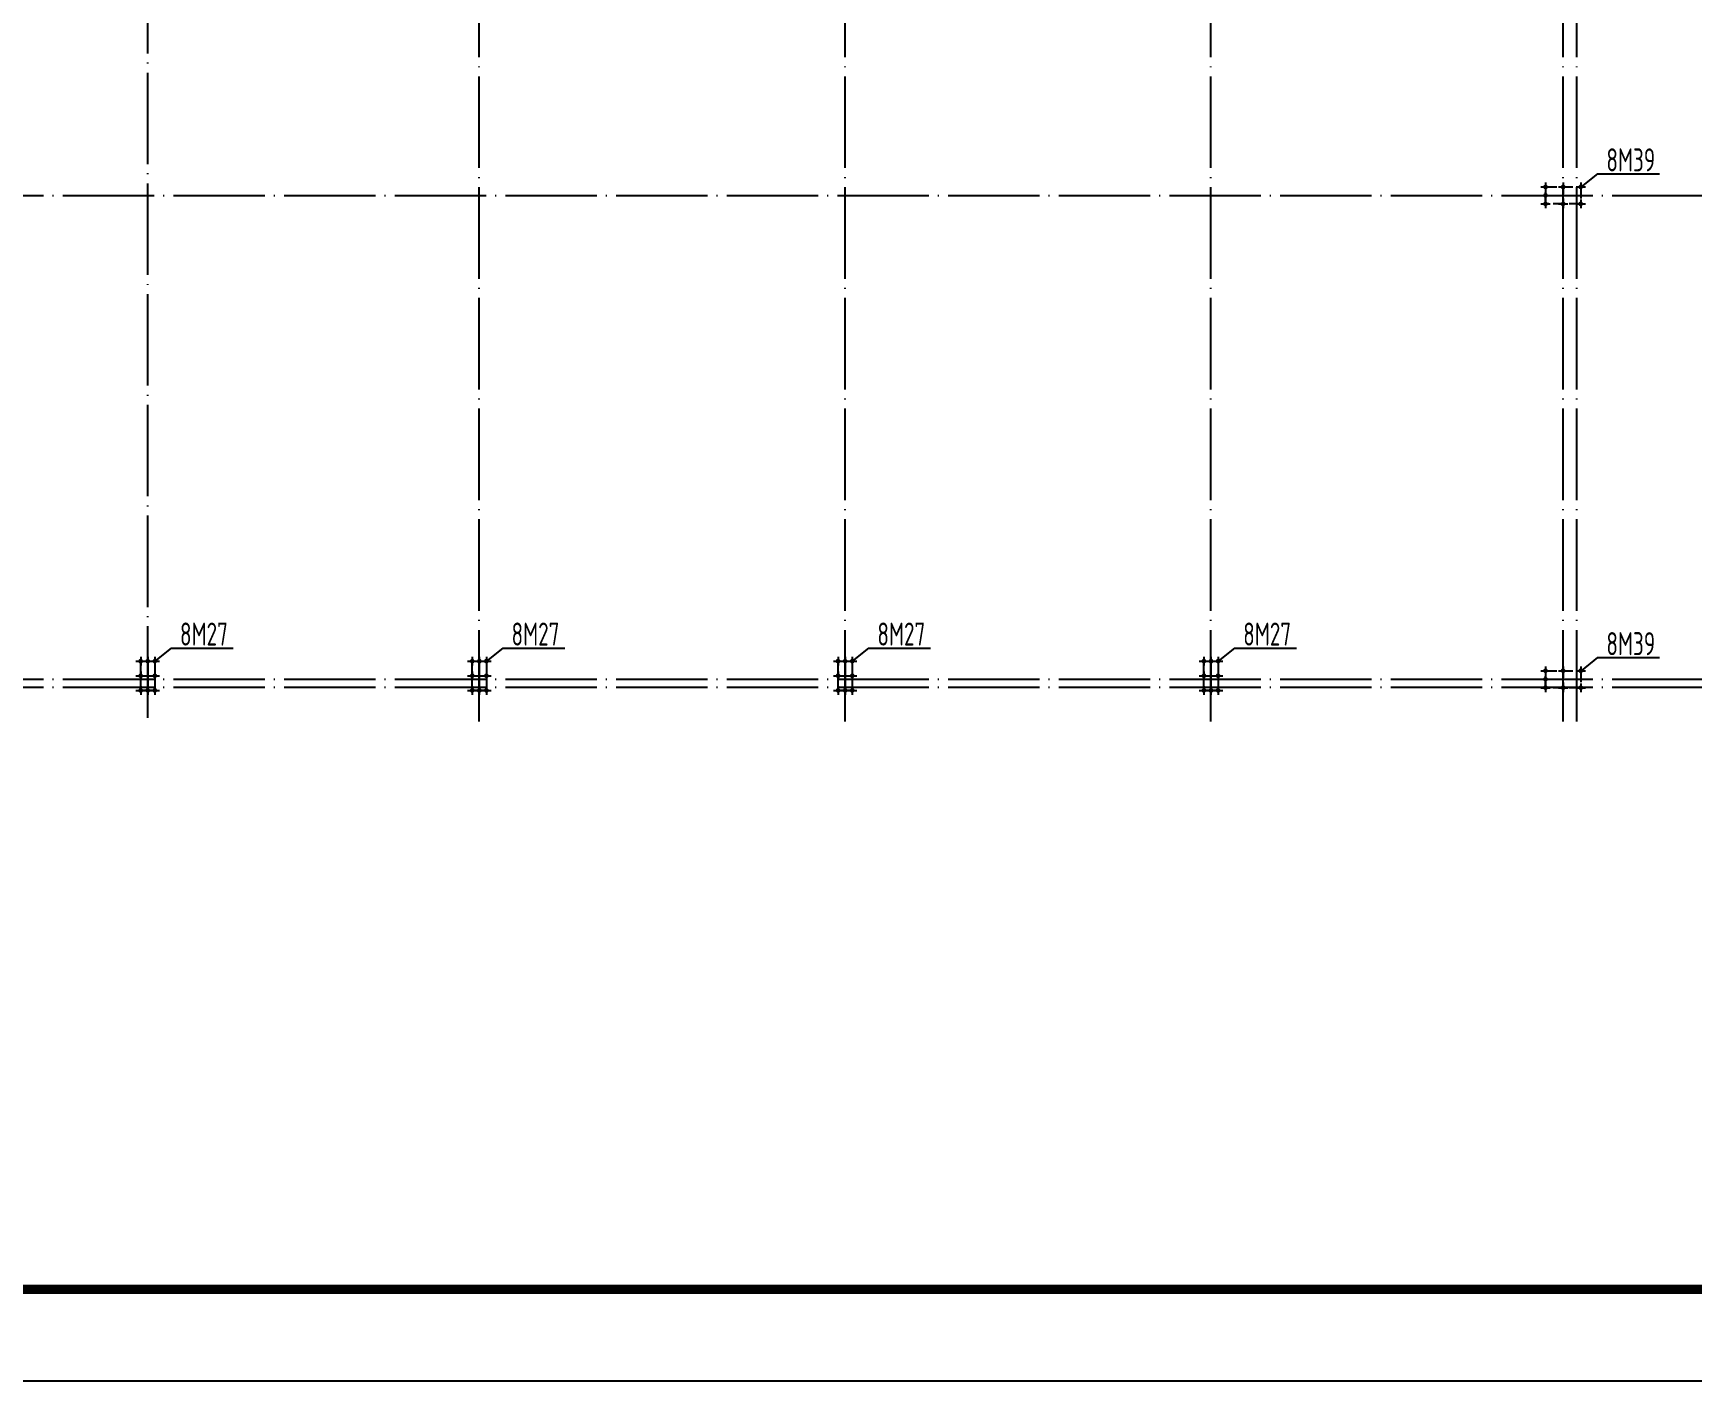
# Model space of a CAD drawing. Extents: x 69728788 to 150676229, y 15322671 to 43663798.
# Drawn here: x 75162744 to 75199015, y 20524503 to 20553960 of the extents above; entities that cross this region are included whole.
import ezdxf

# ---------------------------------------------------------------- set-up
doc = ezdxf.new("R2010")
doc.units = 0
doc.header["$LTSCALE"] = 1000
doc.header["$MEASUREMENT"] = 0
doc.linetypes.add('DASH', pattern=[0.35, 0.25, -0.1])
doc.linetypes.add('DOTE', pattern=[2.42, 2, -0.2, 0.02, -0.2])
for name, color, linetype in [('10', 7, 'CONTINUOUS'), ('DOTE', 251, 'DOTE'), ('PUB_TITLE', 4, 'CONTINUOUS'), ('WALL', 4, 'CONTINUOUS'), ('底线', 250, 'CONTINUOUS')]:
    doc.layers.add(name, color=color, linetype=linetype)
doc.styles.add('TSSD_Rein', font='atssdeng.shx', dxfattribs={"width": 0.7, "bigfont": 'atssdchn.shx'})

msp = doc.modelspace()

# ---------------------------------------------------------------- linework, layer by layer
at = {"layer": '10'}
for p, q in [((75195713.1, 20550598.5), (75195809.1, 20550598.5)), ((75195713.1, 20550598.5), (75195809.1, 20550598.5)), ((75195713.1, 20550598.5), (75195809.1, 20550598.5)), ((75195713.1, 20550598.5), (75195809.1, 20550598.5)), ((75195815.5, 20550693.6), (75195815.5, 20550503.4)), ((75195815.5, 20550693.6), (75195815.5, 20550503.4)), ((75195815.5, 20550693.6), (75195815.5, 20550503.4)), ((75195815.5, 20550693.6), (75195815.5, 20550503.4)), ((75195820.5, 20550598.5), (75195916.5, 20550598.5)), ((75196098.1, 20550598.5), (75196194.1, 20550598.5)), ((75196098.1, 20550598.5), (75196194.1, 20550598.5)), ((75196098.1, 20550598.5), (75196194.1, 20550598.5)), ((75196098.1, 20550598.5), (75196194.1, 20550598.5)), ((75196200.5, 20550693.6), (75196200.5, 20550503.4)), ((75196200.5, 20550693.6), (75196200.5, 20550503.4)), ((75196200.5, 20550693.6), (75196200.5, 20550503.4)), ((75196200.5, 20550693.6), (75196200.5, 20550503.4)), ((75196205.5, 20550598.5), (75196301.5, 20550598.5)), ((75196483.1, 20550598.5), (75196579.1, 20550598.5)), ((75196483.1, 20550598.5), (75196579.1, 20550598.5)), ((75196483.1, 20550598.5), (75196579.1, 20550598.5)), ((75196483.1, 20550598.5), (75196579.1, 20550598.5)), ((75196585.5, 20550693.6), (75196585.5, 20550503.4)), ((75196585.5, 20550693.6), (75196585.5, 20550503.4)), ((75196585.5, 20550693.6), (75196585.5, 20550503.4)), ((75196585.5, 20550693.6), (75196585.5, 20550503.4)), ((75196590.5, 20550598.5), (75196686.5, 20550598.5)), ((75195713.1, 20550413.5), (75195809.1, 20550413.5)), ((75195713.1, 20550413.5), (75195809.1, 20550413.5)), ((75195713.1, 20550413.5), (75195809.1, 20550413.5)), ((75195713.1, 20550413.5), (75195809.1, 20550413.5)), ((75195713.1, 20550228.5), (75195809.1, 20550228.5)), ((75195713.1, 20550228.5), (75195809.1, 20550228.5)), ((75195713.1, 20550228.5), (75195809.1, 20550228.5)), ((75195713.1, 20550228.5), (75195809.1, 20550228.5)), ((75195815.5, 20550508.6), (75195815.5, 20550318.4)), ((75195815.5, 20550323.6), (75195815.5, 20550133.4)), ((75195815.5, 20550323.6), (75195815.5, 20550133.4)), ((75195815.5, 20550323.6), (75195815.5, 20550133.4)), ((75195815.5, 20550323.6), (75195815.5, 20550133.4)), ((75195820.5, 20550413.5), (75195916.5, 20550413.5)), ((75195820.5, 20550228.5), (75195916.5, 20550228.5)), ((75196098.1, 20550228.5), (75196194.1, 20550228.5)), ((75196098.1, 20550228.5), (75196194.1, 20550228.5)), ((75196098.1, 20550228.5), (75196194.1, 20550228.5)), ((75196098.1, 20550228.5), (75196194.1, 20550228.5)), ((75196200.5, 20550323.6), (75196200.5, 20550133.4)), ((75196200.5, 20550323.6), (75196200.5, 20550133.4)), ((75196200.5, 20550323.6), (75196200.5, 20550133.4)), ((75196200.5, 20550323.6), (75196200.5, 20550133.4)), ((75196205.5, 20550228.5), (75196301.5, 20550228.5)), ((75196483.1, 20550228.5), (75196579.1, 20550228.5)), ((75196483.1, 20550228.5), (75196579.1, 20550228.5)), ((75196483.1, 20550228.5), (75196579.1, 20550228.5)), ((75196483.1, 20550228.5), (75196579.1, 20550228.5)), ((75196585.5, 20550323.6), (75196585.5, 20550133.4)), ((75196585.5, 20550323.6), (75196585.5, 20550133.4)), ((75196585.5, 20550323.6), (75196585.5, 20550133.4)), ((75196585.5, 20550323.6), (75196585.5, 20550133.4)), ((75196590.5, 20550228.5), (75196686.5, 20550228.5)), ((75164992.7, 20540233.5), (75165088.7, 20540233.5)), ((75164992.7, 20540233.5), (75165088.7, 20540233.5)), ((75164992.7, 20540233.5), (75165088.7, 20540233.5)), ((75164992.7, 20540233.5), (75165088.7, 20540233.5)), ((75165095.1, 20540328.6), (75165095.1, 20540138.4)), ((75165095.1, 20540328.6), (75165095.1, 20540138.4)), ((75165095.1, 20540328.6), (75165095.1, 20540138.4)), ((75165095.1, 20540328.6), (75165095.1, 20540138.4)), ((75165100.1, 20540233.5), (75165201.1, 20540233.5)), ((75165142.7, 20540233.5), (75165243.7, 20540233.5)), ((75165142.7, 20540233.5), (75165243.7, 20540233.5)), ((75165142.7, 20540233.5), (75165243.7, 20540233.5)), ((75165142.7, 20540233.5), (75165243.7, 20540233.5)), ((75165250.1, 20540328.6), (75165250.1, 20540138.4)), ((75165250.1, 20540328.6), (75165250.1, 20540138.4)), ((75165250.1, 20540328.6), (75165250.1, 20540138.4)), ((75165250.1, 20540328.6), (75165250.1, 20540138.4)), ((75165255.1, 20540233.5), (75165356.1, 20540233.5)), ((75165297.7, 20540233.5), (75165398.7, 20540233.5)), ((75165297.7, 20540233.5), (75165398.7, 20540233.5)), ((75165297.7, 20540233.5), (75165398.7, 20540233.5)), ((75165297.7, 20540233.5), (75165398.7, 20540233.5)), ((75165405.1, 20540328.6), (75165405.1, 20540138.4)), ((75165405.1, 20540328.6), (75165405.1, 20540138.4)), ((75165405.1, 20540328.6), (75165405.1, 20540138.4)), ((75165405.1, 20540328.6), (75165405.1, 20540138.4)), ((75165410.1, 20540233.5), (75165506.1, 20540233.5)), ((75172243.1, 20540233.5), (75172339.1, 20540233.5)), ((75172243.1, 20540233.5), (75172339.1, 20540233.5)), ((75172243.1, 20540233.5), (75172339.1, 20540233.5)), ((75172243.1, 20540233.5), (75172339.1, 20540233.5)), ((75172345.5, 20540328.6), (75172345.5, 20540138.4)), ((75172345.5, 20540328.6), (75172345.5, 20540138.4)), ((75172345.5, 20540328.6), (75172345.5, 20540138.4)), ((75172345.5, 20540328.6), (75172345.5, 20540138.4)), ((75172350.5, 20540233.5), (75172451.5, 20540233.5)), ((75172393.1, 20540233.5), (75172494.1, 20540233.5)), ((75172393.1, 20540233.5), (75172494.1, 20540233.5)), ((75172393.1, 20540233.5), (75172494.1, 20540233.5)), ((75172393.1, 20540233.5), (75172494.1, 20540233.5)), ((75172500.5, 20540328.6), (75172500.5, 20540138.4)), ((75172500.5, 20540328.6), (75172500.5, 20540138.4)), ((75172500.5, 20540328.6), (75172500.5, 20540138.4)), ((75172500.5, 20540328.6), (75172500.5, 20540138.4)), ((75172505.5, 20540233.5), (75172606.5, 20540233.5)), ((75172548.1, 20540233.5), (75172649.1, 20540233.5)), ((75172548.1, 20540233.5), (75172649.1, 20540233.5)), ((75172548.1, 20540233.5), (75172649.1, 20540233.5)), ((75172548.1, 20540233.5), (75172649.1, 20540233.5)), ((75172655.5, 20540328.6), (75172655.5, 20540138.4)), ((75172655.5, 20540328.6), (75172655.5, 20540138.4)), ((75172655.5, 20540328.6), (75172655.5, 20540138.4)), ((75172655.5, 20540328.6), (75172655.5, 20540138.4)), ((75172660.5, 20540233.5), (75172756.5, 20540233.5)), ((75180243.1, 20540233.5), (75180339.1, 20540233.5)), ((75180243.1, 20540233.5), (75180339.1, 20540233.5)), ((75180243.1, 20540233.5), (75180339.1, 20540233.5)), ((75180243.1, 20540233.5), (75180339.1, 20540233.5)), ((75180345.5, 20540328.6), (75180345.5, 20540138.4)), ((75180345.5, 20540328.6), (75180345.5, 20540138.4)), ((75180345.5, 20540328.6), (75180345.5, 20540138.4)), ((75180345.5, 20540328.6), (75180345.5, 20540138.4)), ((75180350.5, 20540233.5), (75180451.5, 20540233.5)), ((75180393.1, 20540233.5), (75180494.1, 20540233.5)), ((75180393.1, 20540233.5), (75180494.1, 20540233.5)), ((75180393.1, 20540233.5), (75180494.1, 20540233.5)), ((75180393.1, 20540233.5), (75180494.1, 20540233.5)), ((75180500.5, 20540328.6), (75180500.5, 20540138.4)), ((75180500.5, 20540328.6), (75180500.5, 20540138.4)), ((75180500.5, 20540328.6), (75180500.5, 20540138.4)), ((75180500.5, 20540328.6), (75180500.5, 20540138.4)), ((75180505.5, 20540233.5), (75180606.5, 20540233.5)), ((75180548.1, 20540233.5), (75180649.1, 20540233.5)), ((75180548.1, 20540233.5), (75180649.1, 20540233.5)), ((75180548.1, 20540233.5), (75180649.1, 20540233.5)), ((75180548.1, 20540233.5), (75180649.1, 20540233.5)), ((75180655.5, 20540328.6), (75180655.5, 20540138.4)), ((75180655.5, 20540328.6), (75180655.5, 20540138.4)), ((75180655.5, 20540328.6), (75180655.5, 20540138.4)), ((75180655.5, 20540328.6), (75180655.5, 20540138.4)), ((75180660.5, 20540233.5), (75180756.5, 20540233.5)), ((75188243.1, 20540233.5), (75188339.1, 20540233.5)), ((75188243.1, 20540233.5), (75188339.1, 20540233.5)), ((75188243.1, 20540233.5), (75188339.1, 20540233.5)), ((75188243.1, 20540233.5), (75188339.1, 20540233.5)), ((75188345.5, 20540328.6), (75188345.5, 20540138.4)), ((75188345.5, 20540328.6), (75188345.5, 20540138.4)), ((75188345.5, 20540328.6), (75188345.5, 20540138.4)), ((75188345.5, 20540328.6), (75188345.5, 20540138.4)), ((75188350.5, 20540233.5), (75188451.5, 20540233.5)), ((75188393.1, 20540233.5), (75188494.1, 20540233.5)), ((75188393.1, 20540233.5), (75188494.1, 20540233.5)), ((75188393.1, 20540233.5), (75188494.1, 20540233.5)), ((75188393.1, 20540233.5), (75188494.1, 20540233.5)), ((75188500.5, 20540328.6), (75188500.5, 20540138.4)), ((75188500.5, 20540328.6), (75188500.5, 20540138.4)), ((75188500.5, 20540328.6), (75188500.5, 20540138.4)), ((75188500.5, 20540328.6), (75188500.5, 20540138.4)), ((75188505.5, 20540233.5), (75188606.5, 20540233.5)), ((75188548.1, 20540233.5), (75188649.1, 20540233.5)), ((75188548.1, 20540233.5), (75188649.1, 20540233.5)), ((75188548.1, 20540233.5), (75188649.1, 20540233.5)), ((75188548.1, 20540233.5), (75188649.1, 20540233.5)), ((75188655.5, 20540328.6), (75188655.5, 20540138.4)), ((75188655.5, 20540328.6), (75188655.5, 20540138.4)), ((75188655.5, 20540328.6), (75188655.5, 20540138.4)), ((75188655.5, 20540328.6), (75188655.5, 20540138.4)), ((75188660.5, 20540233.5), (75188756.5, 20540233.5)), ((75195815.5, 20540118.6), (75195815.5, 20539928.4)), ((75195815.5, 20540118.6), (75195815.5, 20539928.4)), ((75195815.5, 20540118.6), (75195815.5, 20539928.4)), ((75195815.5, 20540118.6), (75195815.5, 20539928.4)), ((75196200.5, 20540118.6), (75196200.5, 20539928.4)), ((75196200.5, 20540118.6), (75196200.5, 20539928.4)), ((75196200.5, 20540118.6), (75196200.5, 20539928.4)), ((75196200.5, 20540118.6), (75196200.5, 20539928.4)), ((75196585.5, 20540118.6), (75196585.5, 20539928.4)), ((75196585.5, 20540118.6), (75196585.5, 20539928.4)), ((75196585.5, 20540118.6), (75196585.5, 20539928.4)), ((75196585.5, 20540118.6), (75196585.5, 20539928.4)), ((75164992.7, 20539913.5), (75165088.7, 20539913.5)), ((75164992.7, 20539913.5), (75165088.7, 20539913.5)), ((75164992.7, 20539913.5), (75165088.7, 20539913.5)), ((75164992.7, 20539913.5), (75165088.7, 20539913.5)), ((75165095.1, 20540008.6), (75165095.1, 20539818.4)), ((75165095.1, 20540008.6), (75165095.1, 20539818.4)), ((75165095.1, 20540008.6), (75165095.1, 20539818.4)), ((75165095.1, 20540008.6), (75165095.1, 20539818.4)), ((75165095.1, 20539688.6), (75165095.1, 20539498.4)), ((75165095.1, 20539688.6), (75165095.1, 20539498.4)), ((75165095.1, 20539688.6), (75165095.1, 20539498.4)), ((75165095.1, 20539688.6), (75165095.1, 20539498.4)), ((75165100.1, 20539913.5), (75165201.1, 20539913.5)), ((75165250.1, 20539688.6), (75165250.1, 20539498.4)), ((75165250.1, 20539688.6), (75165250.1, 20539498.4)), ((75165250.1, 20539688.6), (75165250.1, 20539498.4)), ((75165250.1, 20539688.6), (75165250.1, 20539498.4)), ((75165297.7, 20539913.5), (75165398.7, 20539913.5)), ((75165297.7, 20539913.5), (75165398.7, 20539913.5)), ((75165297.7, 20539913.5), (75165398.7, 20539913.5)), ((75165297.7, 20539913.5), (75165398.7, 20539913.5)), ((75165405.1, 20540008.6), (75165405.1, 20539818.4)), ((75165405.1, 20540008.6), (75165405.1, 20539818.4)), ((75165405.1, 20540008.6), (75165405.1, 20539818.4)), ((75165405.1, 20540008.6), (75165405.1, 20539818.4)), ((75165405.1, 20539688.6), (75165405.1, 20539498.4)), ((75165405.1, 20539688.6), (75165405.1, 20539498.4)), ((75165405.1, 20539688.6), (75165405.1, 20539498.4)), ((75165405.1, 20539688.6), (75165405.1, 20539498.4)), ((75165410.1, 20539913.5), (75165506.1, 20539913.5)), ((75172243.1, 20539913.5), (75172339.1, 20539913.5)), ((75172243.1, 20539913.5), (75172339.1, 20539913.5)), ((75172243.1, 20539913.5), (75172339.1, 20539913.5)), ((75172243.1, 20539913.5), (75172339.1, 20539913.5)), ((75172345.5, 20540008.6), (75172345.5, 20539818.4)), ((75172345.5, 20540008.6), (75172345.5, 20539818.4)), ((75172345.5, 20540008.6), (75172345.5, 20539818.4)), ((75172345.5, 20540008.6), (75172345.5, 20539818.4)), ((75172345.5, 20539688.6), (75172345.5, 20539498.4)), ((75172345.5, 20539688.6), (75172345.5, 20539498.4)), ((75172345.5, 20539688.6), (75172345.5, 20539498.4)), ((75172345.5, 20539688.6), (75172345.5, 20539498.4)), ((75172350.5, 20539913.5), (75172451.5, 20539913.5)), ((75172500.5, 20539688.6), (75172500.5, 20539498.4)), ((75172500.5, 20539688.6), (75172500.5, 20539498.4)), ((75172500.5, 20539688.6), (75172500.5, 20539498.4)), ((75172500.5, 20539688.6), (75172500.5, 20539498.4)), ((75172548.1, 20539913.5), (75172649.1, 20539913.5)), ((75172548.1, 20539913.5), (75172649.1, 20539913.5)), ((75172548.1, 20539913.5), (75172649.1, 20539913.5)), ((75172548.1, 20539913.5), (75172649.1, 20539913.5)), ((75172655.5, 20540008.6), (75172655.5, 20539818.4)), ((75172655.5, 20540008.6), (75172655.5, 20539818.4)), ((75172655.5, 20540008.6), (75172655.5, 20539818.4)), ((75172655.5, 20540008.6), (75172655.5, 20539818.4)), ((75172655.5, 20539688.6), (75172655.5, 20539498.4)), ((75172655.5, 20539688.6), (75172655.5, 20539498.4)), ((75172655.5, 20539688.6), (75172655.5, 20539498.4)), ((75172655.5, 20539688.6), (75172655.5, 20539498.4)), ((75172660.5, 20539913.5), (75172756.5, 20539913.5)), ((75180243.1, 20539913.5), (75180339.1, 20539913.5)), ((75180243.1, 20539913.5), (75180339.1, 20539913.5)), ((75180243.1, 20539913.5), (75180339.1, 20539913.5)), ((75180243.1, 20539913.5), (75180339.1, 20539913.5)), ((75180345.5, 20540008.6), (75180345.5, 20539818.4)), ((75180345.5, 20540008.6), (75180345.5, 20539818.4)), ((75180345.5, 20540008.6), (75180345.5, 20539818.4)), ((75180345.5, 20540008.6), (75180345.5, 20539818.4)), ((75180345.5, 20539688.6), (75180345.5, 20539498.4)), ((75180345.5, 20539688.6), (75180345.5, 20539498.4)), ((75180345.5, 20539688.6), (75180345.5, 20539498.4)), ((75180345.5, 20539688.6), (75180345.5, 20539498.4)), ((75180350.5, 20539913.5), (75180451.5, 20539913.5)), ((75180500.5, 20539688.6), (75180500.5, 20539498.4)), ((75180500.5, 20539688.6), (75180500.5, 20539498.4)), ((75180500.5, 20539688.6), (75180500.5, 20539498.4)), ((75180500.5, 20539688.6), (75180500.5, 20539498.4)), ((75180548.1, 20539913.5), (75180649.1, 20539913.5)), ((75180548.1, 20539913.5), (75180649.1, 20539913.5)), ((75180548.1, 20539913.5), (75180649.1, 20539913.5)), ((75180548.1, 20539913.5), (75180649.1, 20539913.5)), ((75180655.5, 20540008.6), (75180655.5, 20539818.4)), ((75180655.5, 20540008.6), (75180655.5, 20539818.4)), ((75180655.5, 20540008.6), (75180655.5, 20539818.4)), ((75180655.5, 20540008.6), (75180655.5, 20539818.4)), ((75180655.5, 20539688.6), (75180655.5, 20539498.4)), ((75180655.5, 20539688.6), (75180655.5, 20539498.4)), ((75180655.5, 20539688.6), (75180655.5, 20539498.4)), ((75180655.5, 20539688.6), (75180655.5, 20539498.4)), ((75180660.5, 20539913.5), (75180756.5, 20539913.5)), ((75188243.1, 20539913.5), (75188339.1, 20539913.5)), ((75188243.1, 20539913.5), (75188339.1, 20539913.5)), ((75188243.1, 20539913.5), (75188339.1, 20539913.5)), ((75188243.1, 20539913.5), (75188339.1, 20539913.5)), ((75188345.5, 20540008.6), (75188345.5, 20539818.4)), ((75188345.5, 20540008.6), (75188345.5, 20539818.4)), ((75188345.5, 20540008.6), (75188345.5, 20539818.4)), ((75188345.5, 20540008.6), (75188345.5, 20539818.4)), ((75188345.5, 20539688.6), (75188345.5, 20539498.4)), ((75188345.5, 20539688.6), (75188345.5, 20539498.4)), ((75188345.5, 20539688.6), (75188345.5, 20539498.4)), ((75188345.5, 20539688.6), (75188345.5, 20539498.4)), ((75188350.5, 20539913.5), (75188451.5, 20539913.5)), ((75188500.5, 20539688.6), (75188500.5, 20539498.4)), ((75188500.5, 20539688.6), (75188500.5, 20539498.4)), ((75188500.5, 20539688.6), (75188500.5, 20539498.4)), ((75188500.5, 20539688.6), (75188500.5, 20539498.4)), ((75188548.1, 20539913.5), (75188649.1, 20539913.5)), ((75188548.1, 20539913.5), (75188649.1, 20539913.5)), ((75188548.1, 20539913.5), (75188649.1, 20539913.5)), ((75188548.1, 20539913.5), (75188649.1, 20539913.5)), ((75188655.5, 20540008.6), (75188655.5, 20539818.4)), ((75188655.5, 20540008.6), (75188655.5, 20539818.4)), ((75188655.5, 20540008.6), (75188655.5, 20539818.4)), ((75188655.5, 20540008.6), (75188655.5, 20539818.4)), ((75188655.5, 20539688.6), (75188655.5, 20539498.4)), ((75188655.5, 20539688.6), (75188655.5, 20539498.4)), ((75188655.5, 20539688.6), (75188655.5, 20539498.4)), ((75188655.5, 20539688.6), (75188655.5, 20539498.4)), ((75188660.5, 20539913.5), (75188756.5, 20539913.5)), ((75195713.1, 20540023.5), (75195809.1, 20540023.5)), ((75195713.1, 20540023.5), (75195809.1, 20540023.5)), ((75195713.1, 20540023.5), (75195809.1, 20540023.5)), ((75195713.1, 20540023.5), (75195809.1, 20540023.5)), ((75195713.1, 20539838.5), (75195809.1, 20539838.5)), ((75195713.1, 20539838.5), (75195809.1, 20539838.5)), ((75195713.1, 20539838.5), (75195809.1, 20539838.5)), ((75195713.1, 20539838.5), (75195809.1, 20539838.5)), ((75195815.5, 20539933.6), (75195815.5, 20539743.4)), ((75195815.5, 20539748.6), (75195815.5, 20539558.4)), ((75195815.5, 20539748.6), (75195815.5, 20539558.4)), ((75195815.5, 20539748.6), (75195815.5, 20539558.4)), ((75195815.5, 20539748.6), (75195815.5, 20539558.4)), ((75195820.5, 20540023.5), (75195916.5, 20540023.5)), ((75195820.5, 20539838.5), (75195916.5, 20539838.5)), ((75196098.1, 20540023.5), (75196194.1, 20540023.5)), ((75196098.1, 20540023.5), (75196194.1, 20540023.5)), ((75196098.1, 20540023.5), (75196194.1, 20540023.5)), ((75196098.1, 20540023.5), (75196194.1, 20540023.5)), ((75196200.5, 20539748.6), (75196200.5, 20539558.4)), ((75196200.5, 20539748.6), (75196200.5, 20539558.4)), ((75196200.5, 20539748.6), (75196200.5, 20539558.4)), ((75196200.5, 20539748.6), (75196200.5, 20539558.4)), ((75196205.5, 20540023.5), (75196301.5, 20540023.5)), ((75196483.1, 20540023.5), (75196579.1, 20540023.5)), ((75196483.1, 20540023.5), (75196579.1, 20540023.5)), ((75196483.1, 20540023.5), (75196579.1, 20540023.5)), ((75196483.1, 20540023.5), (75196579.1, 20540023.5)), ((75196585.5, 20539748.6), (75196585.5, 20539558.4)), ((75196585.5, 20539748.6), (75196585.5, 20539558.4)), ((75196585.5, 20539748.6), (75196585.5, 20539558.4)), ((75196585.5, 20539748.6), (75196585.5, 20539558.4)), ((75196590.5, 20540023.5), (75196686.5, 20540023.5)), ((75164992.7, 20539593.5), (75165088.7, 20539593.5)), ((75164992.7, 20539593.5), (75165088.7, 20539593.5)), ((75164992.7, 20539593.5), (75165088.7, 20539593.5)), ((75164992.7, 20539593.5), (75165088.7, 20539593.5)), ((75165100.1, 20539593.5), (75165201.1, 20539593.5)), ((75165142.7, 20539593.5), (75165243.7, 20539593.5)), ((75165142.7, 20539593.5), (75165243.7, 20539593.5)), ((75165142.7, 20539593.5), (75165243.7, 20539593.5)), ((75165142.7, 20539593.5), (75165243.7, 20539593.5)), ((75165255.1, 20539593.5), (75165356.1, 20539593.5)), ((75165297.7, 20539593.5), (75165398.7, 20539593.5)), ((75165297.7, 20539593.5), (75165398.7, 20539593.5)), ((75165297.7, 20539593.5), (75165398.7, 20539593.5)), ((75165297.7, 20539593.5), (75165398.7, 20539593.5)), ((75165410.1, 20539593.5), (75165506.1, 20539593.5)), ((75172243.1, 20539593.5), (75172339.1, 20539593.5)), ((75172243.1, 20539593.5), (75172339.1, 20539593.5)), ((75172243.1, 20539593.5), (75172339.1, 20539593.5)), ((75172243.1, 20539593.5), (75172339.1, 20539593.5)), ((75172350.5, 20539593.5), (75172451.5, 20539593.5)), ((75172393.1, 20539593.5), (75172494.1, 20539593.5)), ((75172393.1, 20539593.5), (75172494.1, 20539593.5)), ((75172393.1, 20539593.5), (75172494.1, 20539593.5)), ((75172393.1, 20539593.5), (75172494.1, 20539593.5)), ((75172505.5, 20539593.5), (75172606.5, 20539593.5)), ((75172548.1, 20539593.5), (75172649.1, 20539593.5)), ((75172548.1, 20539593.5), (75172649.1, 20539593.5)), ((75172548.1, 20539593.5), (75172649.1, 20539593.5)), ((75172548.1, 20539593.5), (75172649.1, 20539593.5)), ((75172660.5, 20539593.5), (75172756.5, 20539593.5)), ((75180243.1, 20539593.5), (75180339.1, 20539593.5)), ((75180243.1, 20539593.5), (75180339.1, 20539593.5)), ((75180243.1, 20539593.5), (75180339.1, 20539593.5)), ((75180243.1, 20539593.5), (75180339.1, 20539593.5)), ((75180350.5, 20539593.5), (75180451.5, 20539593.5)), ((75180393.1, 20539593.5), (75180494.1, 20539593.5)), ((75180393.1, 20539593.5), (75180494.1, 20539593.5)), ((75180393.1, 20539593.5), (75180494.1, 20539593.5)), ((75180393.1, 20539593.5), (75180494.1, 20539593.5)), ((75180505.5, 20539593.5), (75180606.5, 20539593.5)), ((75180548.1, 20539593.5), (75180649.1, 20539593.5)), ((75180548.1, 20539593.5), (75180649.1, 20539593.5)), ((75180548.1, 20539593.5), (75180649.1, 20539593.5)), ((75180548.1, 20539593.5), (75180649.1, 20539593.5)), ((75180660.5, 20539593.5), (75180756.5, 20539593.5)), ((75188243.1, 20539593.5), (75188339.1, 20539593.5)), ((75188243.1, 20539593.5), (75188339.1, 20539593.5)), ((75188243.1, 20539593.5), (75188339.1, 20539593.5)), ((75188243.1, 20539593.5), (75188339.1, 20539593.5)), ((75188350.5, 20539593.5), (75188451.5, 20539593.5)), ((75188393.1, 20539593.5), (75188494.1, 20539593.5)), ((75188393.1, 20539593.5), (75188494.1, 20539593.5)), ((75188393.1, 20539593.5), (75188494.1, 20539593.5)), ((75188393.1, 20539593.5), (75188494.1, 20539593.5)), ((75188505.5, 20539593.5), (75188606.5, 20539593.5)), ((75188548.1, 20539593.5), (75188649.1, 20539593.5)), ((75188548.1, 20539593.5), (75188649.1, 20539593.5)), ((75188548.1, 20539593.5), (75188649.1, 20539593.5)), ((75188548.1, 20539593.5), (75188649.1, 20539593.5)), ((75188660.5, 20539593.5), (75188756.5, 20539593.5)), ((75195713.1, 20539653.5), (75195809.1, 20539653.5)), ((75195713.1, 20539653.5), (75195809.1, 20539653.5)), ((75195713.1, 20539653.5), (75195809.1, 20539653.5)), ((75195713.1, 20539653.5), (75195809.1, 20539653.5)), ((75195820.5, 20539653.5), (75195916.5, 20539653.5)), ((75196098.1, 20539653.5), (75196194.1, 20539653.5)), ((75196098.1, 20539653.5), (75196194.1, 20539653.5)), ((75196098.1, 20539653.5), (75196194.1, 20539653.5)), ((75196098.1, 20539653.5), (75196194.1, 20539653.5)), ((75196205.5, 20539653.5), (75196301.5, 20539653.5)), ((75196483.1, 20539653.5), (75196579.1, 20539653.5)), ((75196483.1, 20539653.5), (75196579.1, 20539653.5)), ((75196483.1, 20539653.5), (75196579.1, 20539653.5)), ((75196483.1, 20539653.5), (75196579.1, 20539653.5)), ((75196590.5, 20539653.5), (75196686.5, 20539653.5))]:
    msp.add_line(p, q, dxfattribs=at)
at = {"layer": '10', "const_width": 51.2}
for points in [[(75195815.5, 20550572.9, 1), (75195815.5, 20550624.1, 1), (75195815.5, 20550572.9)], [(75195815.5, 20550572.9, 1), (75195815.5, 20550624.1, 1), (75195815.5, 20550572.9)], [(75195815.5, 20550572.9, 1), (75195815.5, 20550624.1, 1), (75195815.5, 20550572.9)], [(75195815.5, 20550572.9, 1), (75195815.5, 20550624.1, 1), (75195815.5, 20550572.9)], [(75196200.5, 20550572.9, 1), (75196200.5, 20550624.1, 1), (75196200.5, 20550572.9)], [(75196200.5, 20550572.9, 1), (75196200.5, 20550624.1, 1), (75196200.5, 20550572.9)], [(75196200.5, 20550572.9, 1), (75196200.5, 20550624.1, 1), (75196200.5, 20550572.9)], [(75196200.5, 20550572.9, 1), (75196200.5, 20550624.1, 1), (75196200.5, 20550572.9)], [(75196585.5, 20550572.9, 1), (75196585.5, 20550624.1, 1), (75196585.5, 20550572.9)], [(75196585.5, 20550572.9, 1), (75196585.5, 20550624.1, 1), (75196585.5, 20550572.9)], [(75196585.5, 20550572.9, 1), (75196585.5, 20550624.1, 1), (75196585.5, 20550572.9)], [(75196585.5, 20550572.9, 1), (75196585.5, 20550624.1, 1), (75196585.5, 20550572.9)], [(75195815.5, 20550387.9, 1), (75195815.5, 20550439.1, 1), (75195815.5, 20550387.9)], [(75195815.5, 20550387.9, 1), (75195815.5, 20550439.1, 1), (75195815.5, 20550387.9)], [(75195815.5, 20550387.9, 1), (75195815.5, 20550439.1, 1), (75195815.5, 20550387.9)], [(75195815.5, 20550387.9, 1), (75195815.5, 20550439.1, 1), (75195815.5, 20550387.9)], [(75195815.5, 20550202.9, 1), (75195815.5, 20550254.1, 1), (75195815.5, 20550202.9)], [(75195815.5, 20550202.9, 1), (75195815.5, 20550254.1, 1), (75195815.5, 20550202.9)], [(75195815.5, 20550202.9, 1), (75195815.5, 20550254.1, 1), (75195815.5, 20550202.9)], [(75195815.5, 20550202.9, 1), (75195815.5, 20550254.1, 1), (75195815.5, 20550202.9)], [(75196200.5, 20550202.9, 1), (75196200.5, 20550254.1, 1), (75196200.5, 20550202.9)], [(75196200.5, 20550202.9, 1), (75196200.5, 20550254.1, 1), (75196200.5, 20550202.9)], [(75196200.5, 20550202.9, 1), (75196200.5, 20550254.1, 1), (75196200.5, 20550202.9)], [(75196200.5, 20550202.9, 1), (75196200.5, 20550254.1, 1), (75196200.5, 20550202.9)], [(75196585.5, 20550202.9, 1), (75196585.5, 20550254.1, 1), (75196585.5, 20550202.9)], [(75196585.5, 20550202.9, 1), (75196585.5, 20550254.1, 1), (75196585.5, 20550202.9)], [(75196585.5, 20550202.9, 1), (75196585.5, 20550254.1, 1), (75196585.5, 20550202.9)], [(75196585.5, 20550202.9, 1), (75196585.5, 20550254.1, 1), (75196585.5, 20550202.9)], [(75165095.1, 20540207.9, 1), (75165095.1, 20540259.1, 1), (75165095.1, 20540207.9)], [(75165095.1, 20540207.9, 1), (75165095.1, 20540259.1, 1), (75165095.1, 20540207.9)], [(75165095.1, 20540207.9, 1), (75165095.1, 20540259.1, 1), (75165095.1, 20540207.9)], [(75165095.1, 20540207.9, 1), (75165095.1, 20540259.1, 1), (75165095.1, 20540207.9)], [(75165250.1, 20540207.9, 1), (75165250.1, 20540259.1, 1), (75165250.1, 20540207.9)], [(75165250.1, 20540207.9, 1), (75165250.1, 20540259.1, 1), (75165250.1, 20540207.9)], [(75165250.1, 20540207.9, 1), (75165250.1, 20540259.1, 1), (75165250.1, 20540207.9)], [(75165250.1, 20540207.9, 1), (75165250.1, 20540259.1, 1), (75165250.1, 20540207.9)], [(75165405.1, 20540207.9, 1), (75165405.1, 20540259.1, 1), (75165405.1, 20540207.9)], [(75165405.1, 20540207.9, 1), (75165405.1, 20540259.1, 1), (75165405.1, 20540207.9)], [(75165405.1, 20540207.9, 1), (75165405.1, 20540259.1, 1), (75165405.1, 20540207.9)], [(75165405.1, 20540207.9, 1), (75165405.1, 20540259.1, 1), (75165405.1, 20540207.9)], [(75172345.5, 20540207.9, 1), (75172345.5, 20540259.1, 1), (75172345.5, 20540207.9)], [(75172345.5, 20540207.9, 1), (75172345.5, 20540259.1, 1), (75172345.5, 20540207.9)], [(75172345.5, 20540207.9, 1), (75172345.5, 20540259.1, 1), (75172345.5, 20540207.9)], [(75172345.5, 20540207.9, 1), (75172345.5, 20540259.1, 1), (75172345.5, 20540207.9)], [(75172500.5, 20540207.9, 1), (75172500.5, 20540259.1, 1), (75172500.5, 20540207.9)], [(75172500.5, 20540207.9, 1), (75172500.5, 20540259.1, 1), (75172500.5, 20540207.9)], [(75172500.5, 20540207.9, 1), (75172500.5, 20540259.1, 1), (75172500.5, 20540207.9)], [(75172500.5, 20540207.9, 1), (75172500.5, 20540259.1, 1), (75172500.5, 20540207.9)], [(75172655.5, 20540207.9, 1), (75172655.5, 20540259.1, 1), (75172655.5, 20540207.9)], [(75172655.5, 20540207.9, 1), (75172655.5, 20540259.1, 1), (75172655.5, 20540207.9)], [(75172655.5, 20540207.9, 1), (75172655.5, 20540259.1, 1), (75172655.5, 20540207.9)], [(75172655.5, 20540207.9, 1), (75172655.5, 20540259.1, 1), (75172655.5, 20540207.9)], [(75180345.5, 20540207.9, 1), (75180345.5, 20540259.1, 1), (75180345.5, 20540207.9)], [(75180345.5, 20540207.9, 1), (75180345.5, 20540259.1, 1), (75180345.5, 20540207.9)], [(75180345.5, 20540207.9, 1), (75180345.5, 20540259.1, 1), (75180345.5, 20540207.9)], [(75180345.5, 20540207.9, 1), (75180345.5, 20540259.1, 1), (75180345.5, 20540207.9)], [(75180500.5, 20540207.9, 1), (75180500.5, 20540259.1, 1), (75180500.5, 20540207.9)], [(75180500.5, 20540207.9, 1), (75180500.5, 20540259.1, 1), (75180500.5, 20540207.9)], [(75180500.5, 20540207.9, 1), (75180500.5, 20540259.1, 1), (75180500.5, 20540207.9)], [(75180500.5, 20540207.9, 1), (75180500.5, 20540259.1, 1), (75180500.5, 20540207.9)], [(75180655.5, 20540207.9, 1), (75180655.5, 20540259.1, 1), (75180655.5, 20540207.9)], [(75180655.5, 20540207.9, 1), (75180655.5, 20540259.1, 1), (75180655.5, 20540207.9)], [(75180655.5, 20540207.9, 1), (75180655.5, 20540259.1, 1), (75180655.5, 20540207.9)], [(75180655.5, 20540207.9, 1), (75180655.5, 20540259.1, 1), (75180655.5, 20540207.9)], [(75188345.5, 20540207.9, 1), (75188345.5, 20540259.1, 1), (75188345.5, 20540207.9)], [(75188345.5, 20540207.9, 1), (75188345.5, 20540259.1, 1), (75188345.5, 20540207.9)], [(75188345.5, 20540207.9, 1), (75188345.5, 20540259.1, 1), (75188345.5, 20540207.9)], [(75188345.5, 20540207.9, 1), (75188345.5, 20540259.1, 1), (75188345.5, 20540207.9)], [(75188500.5, 20540207.9, 1), (75188500.5, 20540259.1, 1), (75188500.5, 20540207.9)], [(75188500.5, 20540207.9, 1), (75188500.5, 20540259.1, 1), (75188500.5, 20540207.9)], [(75188500.5, 20540207.9, 1), (75188500.5, 20540259.1, 1), (75188500.5, 20540207.9)], [(75188500.5, 20540207.9, 1), (75188500.5, 20540259.1, 1), (75188500.5, 20540207.9)], [(75188655.5, 20540207.9, 1), (75188655.5, 20540259.1, 1), (75188655.5, 20540207.9)], [(75188655.5, 20540207.9, 1), (75188655.5, 20540259.1, 1), (75188655.5, 20540207.9)], [(75188655.5, 20540207.9, 1), (75188655.5, 20540259.1, 1), (75188655.5, 20540207.9)], [(75188655.5, 20540207.9, 1), (75188655.5, 20540259.1, 1), (75188655.5, 20540207.9)], [(75195815.5, 20539997.9, 1), (75195815.5, 20540049.1, 1), (75195815.5, 20539997.9)], [(75195815.5, 20539997.9, 1), (75195815.5, 20540049.1, 1), (75195815.5, 20539997.9)], [(75195815.5, 20539997.9, 1), (75195815.5, 20540049.1, 1), (75195815.5, 20539997.9)], [(75195815.5, 20539997.9, 1), (75195815.5, 20540049.1, 1), (75195815.5, 20539997.9)], [(75196200.5, 20539997.9, 1), (75196200.5, 20540049.1, 1), (75196200.5, 20539997.9)], [(75196200.5, 20539997.9, 1), (75196200.5, 20540049.1, 1), (75196200.5, 20539997.9)], [(75196200.5, 20539997.9, 1), (75196200.5, 20540049.1, 1), (75196200.5, 20539997.9)], [(75196200.5, 20539997.9, 1), (75196200.5, 20540049.1, 1), (75196200.5, 20539997.9)], [(75196585.5, 20539997.9, 1), (75196585.5, 20540049.1, 1), (75196585.5, 20539997.9)], [(75196585.5, 20539997.9, 1), (75196585.5, 20540049.1, 1), (75196585.5, 20539997.9)], [(75196585.5, 20539997.9, 1), (75196585.5, 20540049.1, 1), (75196585.5, 20539997.9)], [(75196585.5, 20539997.9, 1), (75196585.5, 20540049.1, 1), (75196585.5, 20539997.9)], [(75165095.1, 20539887.9, 1), (75165095.1, 20539939.1, 1), (75165095.1, 20539887.9)], [(75165095.1, 20539887.9, 1), (75165095.1, 20539939.1, 1), (75165095.1, 20539887.9)], [(75165095.1, 20539887.9, 1), (75165095.1, 20539939.1, 1), (75165095.1, 20539887.9)], [(75165095.1, 20539887.9, 1), (75165095.1, 20539939.1, 1), (75165095.1, 20539887.9)], [(75165405.1, 20539887.9, 1), (75165405.1, 20539939.1, 1), (75165405.1, 20539887.9)], [(75165405.1, 20539887.9, 1), (75165405.1, 20539939.1, 1), (75165405.1, 20539887.9)], [(75165405.1, 20539887.9, 1), (75165405.1, 20539939.1, 1), (75165405.1, 20539887.9)], [(75165405.1, 20539887.9, 1), (75165405.1, 20539939.1, 1), (75165405.1, 20539887.9)], [(75172345.5, 20539887.9, 1), (75172345.5, 20539939.1, 1), (75172345.5, 20539887.9)], [(75172345.5, 20539887.9, 1), (75172345.5, 20539939.1, 1), (75172345.5, 20539887.9)], [(75172345.5, 20539887.9, 1), (75172345.5, 20539939.1, 1), (75172345.5, 20539887.9)], [(75172345.5, 20539887.9, 1), (75172345.5, 20539939.1, 1), (75172345.5, 20539887.9)], [(75172655.5, 20539887.9, 1), (75172655.5, 20539939.1, 1), (75172655.5, 20539887.9)], [(75172655.5, 20539887.9, 1), (75172655.5, 20539939.1, 1), (75172655.5, 20539887.9)], [(75172655.5, 20539887.9, 1), (75172655.5, 20539939.1, 1), (75172655.5, 20539887.9)], [(75172655.5, 20539887.9, 1), (75172655.5, 20539939.1, 1), (75172655.5, 20539887.9)], [(75180345.5, 20539887.9, 1), (75180345.5, 20539939.1, 1), (75180345.5, 20539887.9)], [(75180345.5, 20539887.9, 1), (75180345.5, 20539939.1, 1), (75180345.5, 20539887.9)], [(75180345.5, 20539887.9, 1), (75180345.5, 20539939.1, 1), (75180345.5, 20539887.9)], [(75180345.5, 20539887.9, 1), (75180345.5, 20539939.1, 1), (75180345.5, 20539887.9)], [(75180655.5, 20539887.9, 1), (75180655.5, 20539939.1, 1), (75180655.5, 20539887.9)], [(75180655.5, 20539887.9, 1), (75180655.5, 20539939.1, 1), (75180655.5, 20539887.9)], [(75180655.5, 20539887.9, 1), (75180655.5, 20539939.1, 1), (75180655.5, 20539887.9)], [(75180655.5, 20539887.9, 1), (75180655.5, 20539939.1, 1), (75180655.5, 20539887.9)], [(75188345.5, 20539887.9, 1), (75188345.5, 20539939.1, 1), (75188345.5, 20539887.9)], [(75188345.5, 20539887.9, 1), (75188345.5, 20539939.1, 1), (75188345.5, 20539887.9)], [(75188345.5, 20539887.9, 1), (75188345.5, 20539939.1, 1), (75188345.5, 20539887.9)], [(75188345.5, 20539887.9, 1), (75188345.5, 20539939.1, 1), (75188345.5, 20539887.9)], [(75188655.5, 20539887.9, 1), (75188655.5, 20539939.1, 1), (75188655.5, 20539887.9)], [(75188655.5, 20539887.9, 1), (75188655.5, 20539939.1, 1), (75188655.5, 20539887.9)], [(75188655.5, 20539887.9, 1), (75188655.5, 20539939.1, 1), (75188655.5, 20539887.9)], [(75188655.5, 20539887.9, 1), (75188655.5, 20539939.1, 1), (75188655.5, 20539887.9)], [(75195815.5, 20539812.9, 1), (75195815.5, 20539864.1, 1), (75195815.5, 20539812.9)], [(75195815.5, 20539812.9, 1), (75195815.5, 20539864.1, 1), (75195815.5, 20539812.9)], [(75195815.5, 20539812.9, 1), (75195815.5, 20539864.1, 1), (75195815.5, 20539812.9)], [(75195815.5, 20539812.9, 1), (75195815.5, 20539864.1, 1), (75195815.5, 20539812.9)], [(75195815.5, 20539627.9, 1), (75195815.5, 20539679.1, 1), (75195815.5, 20539627.9)], [(75195815.5, 20539627.9, 1), (75195815.5, 20539679.1, 1), (75195815.5, 20539627.9)], [(75195815.5, 20539627.9, 1), (75195815.5, 20539679.1, 1), (75195815.5, 20539627.9)], [(75195815.5, 20539627.9, 1), (75195815.5, 20539679.1, 1), (75195815.5, 20539627.9)], [(75196200.5, 20539627.9, 1), (75196200.5, 20539679.1, 1), (75196200.5, 20539627.9)], [(75196200.5, 20539627.9, 1), (75196200.5, 20539679.1, 1), (75196200.5, 20539627.9)], [(75196200.5, 20539627.9, 1), (75196200.5, 20539679.1, 1), (75196200.5, 20539627.9)], [(75196200.5, 20539627.9, 1), (75196200.5, 20539679.1, 1), (75196200.5, 20539627.9)], [(75196585.5, 20539627.9, 1), (75196585.5, 20539679.1, 1), (75196585.5, 20539627.9)], [(75196585.5, 20539627.9, 1), (75196585.5, 20539679.1, 1), (75196585.5, 20539627.9)], [(75196585.5, 20539627.9, 1), (75196585.5, 20539679.1, 1), (75196585.5, 20539627.9)], [(75196585.5, 20539627.9, 1), (75196585.5, 20539679.1, 1), (75196585.5, 20539627.9)], [(75165095.1, 20539567.9, 1), (75165095.1, 20539619.1, 1), (75165095.1, 20539567.9)], [(75165095.1, 20539567.9, 1), (75165095.1, 20539619.1, 1), (75165095.1, 20539567.9)], [(75165095.1, 20539567.9, 1), (75165095.1, 20539619.1, 1), (75165095.1, 20539567.9)], [(75165095.1, 20539567.9, 1), (75165095.1, 20539619.1, 1), (75165095.1, 20539567.9)], [(75165250.1, 20539567.9, 1), (75165250.1, 20539619.1, 1), (75165250.1, 20539567.9)], [(75165250.1, 20539567.9, 1), (75165250.1, 20539619.1, 1), (75165250.1, 20539567.9)], [(75165250.1, 20539567.9, 1), (75165250.1, 20539619.1, 1), (75165250.1, 20539567.9)], [(75165250.1, 20539567.9, 1), (75165250.1, 20539619.1, 1), (75165250.1, 20539567.9)], [(75165405.1, 20539567.9, 1), (75165405.1, 20539619.1, 1), (75165405.1, 20539567.9)], [(75165405.1, 20539567.9, 1), (75165405.1, 20539619.1, 1), (75165405.1, 20539567.9)], [(75165405.1, 20539567.9, 1), (75165405.1, 20539619.1, 1), (75165405.1, 20539567.9)], [(75165405.1, 20539567.9, 1), (75165405.1, 20539619.1, 1), (75165405.1, 20539567.9)], [(75172345.5, 20539567.9, 1), (75172345.5, 20539619.1, 1), (75172345.5, 20539567.9)], [(75172345.5, 20539567.9, 1), (75172345.5, 20539619.1, 1), (75172345.5, 20539567.9)], [(75172345.5, 20539567.9, 1), (75172345.5, 20539619.1, 1), (75172345.5, 20539567.9)], [(75172345.5, 20539567.9, 1), (75172345.5, 20539619.1, 1), (75172345.5, 20539567.9)], [(75172500.5, 20539567.9, 1), (75172500.5, 20539619.1, 1), (75172500.5, 20539567.9)], [(75172500.5, 20539567.9, 1), (75172500.5, 20539619.1, 1), (75172500.5, 20539567.9)], [(75172500.5, 20539567.9, 1), (75172500.5, 20539619.1, 1), (75172500.5, 20539567.9)], [(75172500.5, 20539567.9, 1), (75172500.5, 20539619.1, 1), (75172500.5, 20539567.9)], [(75172655.5, 20539567.9, 1), (75172655.5, 20539619.1, 1), (75172655.5, 20539567.9)], [(75172655.5, 20539567.9, 1), (75172655.5, 20539619.1, 1), (75172655.5, 20539567.9)], [(75172655.5, 20539567.9, 1), (75172655.5, 20539619.1, 1), (75172655.5, 20539567.9)], [(75172655.5, 20539567.9, 1), (75172655.5, 20539619.1, 1), (75172655.5, 20539567.9)], [(75180345.5, 20539567.9, 1), (75180345.5, 20539619.1, 1), (75180345.5, 20539567.9)], [(75180345.5, 20539567.9, 1), (75180345.5, 20539619.1, 1), (75180345.5, 20539567.9)], [(75180345.5, 20539567.9, 1), (75180345.5, 20539619.1, 1), (75180345.5, 20539567.9)], [(75180345.5, 20539567.9, 1), (75180345.5, 20539619.1, 1), (75180345.5, 20539567.9)], [(75180500.5, 20539567.9, 1), (75180500.5, 20539619.1, 1), (75180500.5, 20539567.9)], [(75180500.5, 20539567.9, 1), (75180500.5, 20539619.1, 1), (75180500.5, 20539567.9)], [(75180500.5, 20539567.9, 1), (75180500.5, 20539619.1, 1), (75180500.5, 20539567.9)], [(75180500.5, 20539567.9, 1), (75180500.5, 20539619.1, 1), (75180500.5, 20539567.9)], [(75180655.5, 20539567.9, 1), (75180655.5, 20539619.1, 1), (75180655.5, 20539567.9)], [(75180655.5, 20539567.9, 1), (75180655.5, 20539619.1, 1), (75180655.5, 20539567.9)], [(75180655.5, 20539567.9, 1), (75180655.5, 20539619.1, 1), (75180655.5, 20539567.9)], [(75180655.5, 20539567.9, 1), (75180655.5, 20539619.1, 1), (75180655.5, 20539567.9)], [(75188345.5, 20539567.9, 1), (75188345.5, 20539619.1, 1), (75188345.5, 20539567.9)], [(75188345.5, 20539567.9, 1), (75188345.5, 20539619.1, 1), (75188345.5, 20539567.9)], [(75188345.5, 20539567.9, 1), (75188345.5, 20539619.1, 1), (75188345.5, 20539567.9)], [(75188345.5, 20539567.9, 1), (75188345.5, 20539619.1, 1), (75188345.5, 20539567.9)], [(75188500.5, 20539567.9, 1), (75188500.5, 20539619.1, 1), (75188500.5, 20539567.9)], [(75188500.5, 20539567.9, 1), (75188500.5, 20539619.1, 1), (75188500.5, 20539567.9)], [(75188500.5, 20539567.9, 1), (75188500.5, 20539619.1, 1), (75188500.5, 20539567.9)], [(75188500.5, 20539567.9, 1), (75188500.5, 20539619.1, 1), (75188500.5, 20539567.9)], [(75188655.5, 20539567.9, 1), (75188655.5, 20539619.1, 1), (75188655.5, 20539567.9)], [(75188655.5, 20539567.9, 1), (75188655.5, 20539619.1, 1), (75188655.5, 20539567.9)], [(75188655.5, 20539567.9, 1), (75188655.5, 20539619.1, 1), (75188655.5, 20539567.9)], [(75188655.5, 20539567.9, 1), (75188655.5, 20539619.1, 1), (75188655.5, 20539567.9)]]:
    msp.add_lwpolyline(points, format="xyb", close=True, dxfattribs=at)
at = {"layer": 'DOTE'}
for p, q in [((75165250.1, 20538996.5), (75165250.1, 20632996.5)), ((75172500.5, 20538913.5), (75172500.5, 20632913.5)), ((75180500.5, 20538913.5), (75180500.5, 20632913.5)), ((75188500.5, 20538913.5), (75188500.5, 20632913.5)), ((75196500.5, 20538913.5), (75196500.5, 20632913.5)), ((75196200.5, 20538913.5), (75196200.5, 20574624.1)), ((75122250.5, 20550413.5), (75232250.5, 20550413.5)), ((75122250.5, 20539838.5), (75232250.5, 20539838.5)), ((75122250.5, 20539663.5), (75232250.5, 20539663.5))]:
    msp.add_line(p, q, dxfattribs=at)
at = {"layer": 'PUB_TITLE'}
msp.add_lwpolyline([(75107584.3, 20524502.8), (75275784.3, 20524502.8), (75275784.3, 20643302.8), (75107584.3, 20643302.8)], close=True, dxfattribs=at)
at = {"layer": 'PUB_TITLE', "const_width": 200}
msp.add_lwpolyline([(75112584.3, 20526502.8), (75273784.3, 20526502.8), (75273784.3, 20641302.8), (75112584.3, 20641302.8)], close=True, dxfattribs=at)
at = {"layer": 'WALL'}
for points in [[(75196603.3, 20550598.5), (75196962.3, 20550885.9), (75198308.7, 20550885.9)], [(75165411.5, 20540233.5), (75165770.5, 20540520.9), (75167116.9, 20540520.9)], [(75172661.9, 20540233.5), (75173020.9, 20540520.9), (75174367.3, 20540520.9)], [(75180661.9, 20540233.5), (75181020.9, 20540520.9), (75182367.3, 20540520.9)], [(75188661.9, 20540233.5), (75189020.9, 20540520.9), (75190367.3, 20540520.9)], [(75196603.3, 20540023.5), (75196962.3, 20540310.9), (75198308.7, 20540310.9)]]:
    msp.add_lwpolyline(points, dxfattribs=at)
at = {"layer": '底线', "linetype": 'DASH'}
for p, q in [((75196200.5, 20550693.6), (75196200.5, 20550173.5)), ((75196200.5, 20540118.6), (75196200.5, 20539598.5))]:
    msp.add_line(p, q, dxfattribs=at)
at = {"layer": '底线'}
for p, q in [((75165250.1, 20540233.5), (75165250.1, 20539593.5)), ((75172500.5, 20540233.5), (75172500.5, 20539593.5)), ((75180500.5, 20540233.5), (75180500.5, 20539593.5)), ((75188500.5, 20540233.5), (75188500.5, 20539593.5)), ((75165095.1, 20539913.5), (75165405.1, 20539913.5)), ((75172345.5, 20539913.5), (75172655.5, 20539913.5)), ((75180345.5, 20539913.5), (75180655.5, 20539913.5)), ((75188345.5, 20539913.5), (75188655.5, 20539913.5))]:
    msp.add_line(p, q, dxfattribs=at)
at = {"layer": '底线', "linetype": 'DASH'}
for points in [[(75195815.5, 20550598.5), (75196585.5, 20550598.5), (75196585.5, 20550228.5), (75195815.5, 20550228.5)], [(75195815.5, 20540023.5), (75196585.5, 20540023.5), (75196585.5, 20539653.5), (75195815.5, 20539653.5)]]:
    msp.add_lwpolyline(points, close=True, dxfattribs=at)
for points in [[(75195815.5, 20550413.5), (75196585.5, 20550413.5)], [(75195815.5, 20539838.5), (75196585.5, 20539838.5)]]:
    msp.add_lwpolyline(points, dxfattribs=at)
at = {"layer": '底线'}
for points in [[(75165095.1, 20540233.5), (75165405.1, 20540233.5), (75165405.1, 20539593.5), (75165095.1, 20539593.5)], [(75172345.5, 20540233.5), (75172655.5, 20540233.5), (75172655.5, 20539593.5), (75172345.5, 20539593.5)], [(75180345.5, 20540233.5), (75180655.5, 20540233.5), (75180655.5, 20539593.5), (75180345.5, 20539593.5)], [(75188345.5, 20540233.5), (75188655.5, 20540233.5), (75188655.5, 20539593.5), (75188345.5, 20539593.5)]]:
    msp.add_lwpolyline(points, close=True, dxfattribs=at)

# ---------------------------------------------------------------- texts
at = {"layer": 'WALL', "style": 'TSSD_Rein', "width": 0.7}
for s, p in [('8M39', (75197146, 20550938.5)), ('8M27', (75165954.2, 20540573.5)), ('8M27', (75173204.6, 20540573.5)), ('8M27', (75181204.6, 20540573.5)), ('8M27', (75189204.6, 20540573.5)), ('8M39', (75197146, 20540363.5))]:
    msp.add_text(s, height=504, dxfattribs=at).set_placement(p)

doc.saveas('drawing.dxf')
